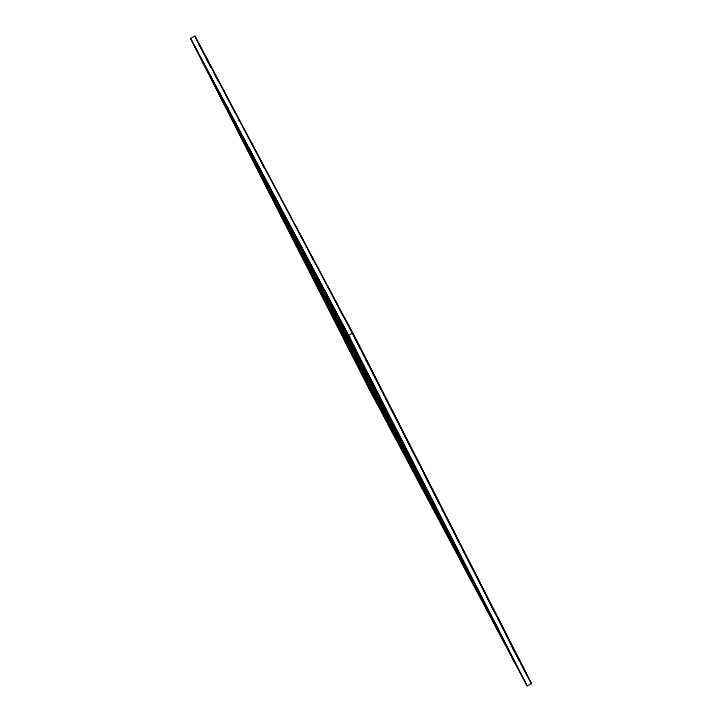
<?xml version="1.0" encoding="UTF-8"?>
<svg xmlns="http://www.w3.org/2000/svg" width="722" height="722" viewBox="0 0 722 722"><rect width="100%" height="100%" fill="white"/><g stroke="black" fill="none" stroke-linecap="round" stroke-linejoin="round"><path stroke-width="1.08" d="M369.177 388.959L190.536 38.356L194.868 36.1L358.69 344.719M228.125 107.722L226.681 108.471L366.207 370.882M290.118 229.388L288.674 230.137L306.074 262.934L367.859 384.212L351.461 353.374L352.905 352.625M321.922 284.053L320.478 284.811L303.998 252.474L330.938 303.114L472.188 580.344L468.271 572.97M190.536 38.356L348.482 335.297L352.823 333.041L531.464 683.644L527.132 685.9L369.168 388.779M427.018 495.003L370.368 383.815L346.28 338.438L347.724 337.688M350.053 336.939L348.609 337.697L332.129 305.361L348.527 336.19L509.452 651.858M405.286 449.454L382.461 406.477L383.905 405.719M388.174 420.385L386.73 421.143L370.251 388.806L413.652 471.746M393.472 428.462L392.028 429.211L335.378 318.032M405.367 450.826L403.923 451.584L347.273 340.396M416.287 473.235L414.843 473.993L398.363 441.656L445.257 529.813L461.737 562.149M441.557 518.865L440.113 519.614L383.463 408.435M211.573 68.319L198.857 43.762M228.937 100.8L206.682 58.464M230.137 103.038L241.22 123.877M242.159 125.818L332.219 294.955M333.158 296.886L350.865 330.017L345.008 318.519M351.28 330.956L352.336 332.941M352.859 333.754L377.164 380.981M365.639 359.312L381.27 389.681M427.036 479.949L428.155 481.971M429.22 483.957L431.801 488.902M194.525 46.018L224.605 103.056L202.35 60.72M342.661 324.512L348.491 335.477M200.382 57.516L206.212 68.482M346.533 332.273L324.268 289.937L354.358 346.975M202.386 61.433L369.132 388.066M210.201 76.144L243.079 139.31M350.522 339.936L356.352 350.901M218.856 93.77L225.887 107.091M366.993 372.272L374.023 385.584M489.886 603.213L496.817 616.462M497.088 616.741L519.614 660.567L497.81 618.24M253.341 159.03L245.471 143.904M254.532 161.268L276.336 202.25L272.393 194.516M348.627 338.158L352.553 345.54M254.541 161.376L250.615 154.003L311.191 272.564M255.732 163.623L277.537 204.606L333.185 313.826M349.827 340.513L353.753 347.896M506.51 635.911L507.566 637.905M508.622 639.891L511.266 644.863M510.093 642.815L516.239 654.574M512.25 647.354L515.418 653.32M518.062 658.293L519.127 660.287M512.972 648.888L514.028 650.874M520.896 663.78L531.464 683.644M280.849 215.436L287.681 228.36M311.381 272.844L334.178 315.785L390.828 426.964M405.475 449.734L410.403 459.075M427.993 492.151L410.592 459.354L349.8 340.044M428.985 493.929L435.817 506.862M468.253 572.609L363.915 376.361L307.265 265.182M343.636 338.672L349.475 349.638M372.985 393.833L365.115 378.716M489.787 613.429L473.388 582.591L411.594 461.322M491.781 617.166L497.611 628.131M344.836 341.019L350.666 351.984M352.661 355.729L385.539 418.895M490.987 615.776L474.589 584.946L491.059 617.283M492.973 619.521L498.812 630.486M361.316 373.355L517.286 666.74M439.156 502.638L354.854 337.679M501.943 625.875L420.547 466.611M347.002 322.256L352.372 332.797M372.525 372.362L382.75 392.416M383.77 394.42L403.688 433.525M404.717 435.528L419.527 464.607M434.319 493.64L457.811 539.74M458.831 541.744L478.749 580.831M479.769 582.834L496.113 614.909M352.868 333.934L360.35 348.636M361.352 350.594L366.848 361.37M367.841 363.337L368.843 365.296M382.29 391.685L384.844 396.703M385.864 398.706L400.683 427.785M403.237 432.794L419.581 464.878M420.601 466.881L421.63 468.885M424.184 473.903L431.332 487.937M432.334 489.895L438.967 502.927M441.521 507.936L444.075 512.954M445.095 514.957L459.905 544.018M462.459 549.036L477.269 578.096M478.289 580.1L482.377 588.123M483.397 590.127L494.119 611.173M497.819 618.42L503.306 629.205M504.308 631.163L511.799 645.856M327.418 285.443L334.466 299.179M335.27 300.857L337.959 306.047M338.961 308.005L342.95 315.839M299.287 232.556L306.336 246.292M308.637 250.913L313.33 260.019M251.193 142.153L258.25 155.889M259.55 158.551L264.541 168.352M223.08 89.302L229.65 102.082M231.437 105.701L234.93 112.56M238.621 119.699L239.623 121.666M348.482 335.297L527.132 685.9M509.461 652.038L517.304 667.272M215.039 74.862L218.035 80.747M204.696 54.728L210.553 66.225M214.046 73.084L216.546 77.985M206.718 59.177L210.21 66.036M493.063 621.2L498.92 632.698M194.868 36.1L205.111 56.19M206.131 58.202L208.694 63.22M209.714 65.233L210.743 67.245M489.868 615.036L446.458 532.06L462.928 564.396M491.863 618.962L497.72 630.459M343.492 328.176L347.435 335.92L321.669 287.157M461.927 560.633L348.636 338.275L326.813 297.256L382.461 406.477M463.127 562.989L467.071 570.723L441.313 521.97M464.932 568.313L470.789 579.811M319.277 282.564L302.807 250.227L255.913 162.071L272.384 194.408M320.478 284.919L324.422 292.654L273.584 196.754M381.27 404.23L314.918 274.883L438.922 517.367M440.122 519.723L444.057 527.466L393.219 431.566M463.732 566.075L469.589 577.573M371.568 386.062L428.209 497.241M369.375 381.857L313.718 272.636L290.623 229.217L346.28 338.438M345.08 336.199L278.728 206.853L402.732 449.337M416.838 477.91L422.695 489.408M271.192 192.16L227.8 109.221L244.271 141.557M392.028 429.319L395.972 437.054L374.177 396.08L249.397 151.286M415.646 475.672L421.504 487.169M388.725 425.059L394.582 436.557M244.28 141.665L305.072 260.976M387.533 422.821L393.391 434.319M369.141 388.246L376.992 403.481M246.861 144.409L219.939 93.797L252.718 155.907L246.861 144.409M294.946 234.812L248.052 146.647L300.803 246.31L294.946 234.812M323.077 287.699L296.137 237.051L328.934 299.197L323.077 287.699M521.618 664.484L515.788 653.518L527.475 675.982L521.618 664.484"/></g></svg>
